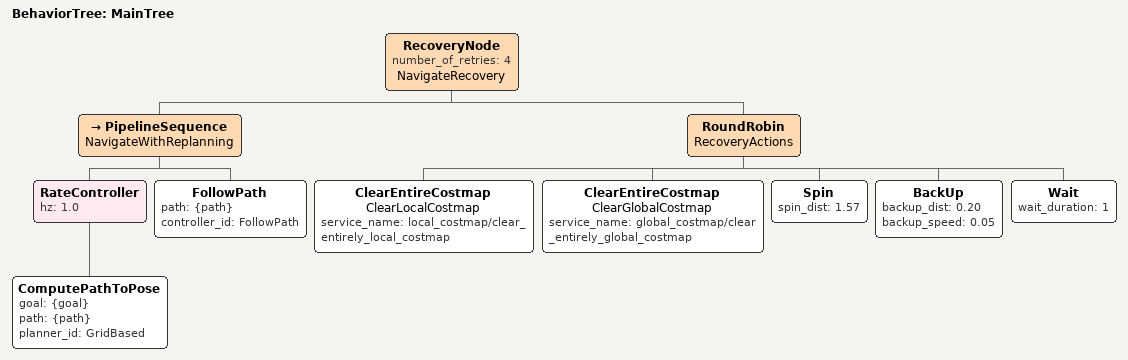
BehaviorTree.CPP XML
<root main_tree_to_execute="MainTree">
  <BehaviorTree ID="MainTree">
    <RecoveryNode number_of_retries="4" name="NavigateRecovery">
      <PipelineSequence name="NavigateWithReplanning">
        <RateController hz="1.0">
          <ComputePathToPose goal="{goal}" path="{path}" planner_id="GridBased"/>
        </RateController>
        <FollowPath path="{path}" controller_id="FollowPath"/>
      </PipelineSequence>
      <RoundRobin name="RecoveryActions">
        <ClearEntireCostmap name="ClearLocalCostmap" service_name="local_costmap/clear_entirely_local_costmap"/>
        <ClearEntireCostmap name="ClearGlobalCostmap" service_name="global_costmap/clear_entirely_global_costmap"/>
        <Spin spin_dist="1.57"/>
        <BackUp backup_dist="0.20" backup_speed="0.05"/>
        <Wait wait_duration="1"/>
      </RoundRobin>
    </RecoveryNode>
  </BehaviorTree>
</root>
